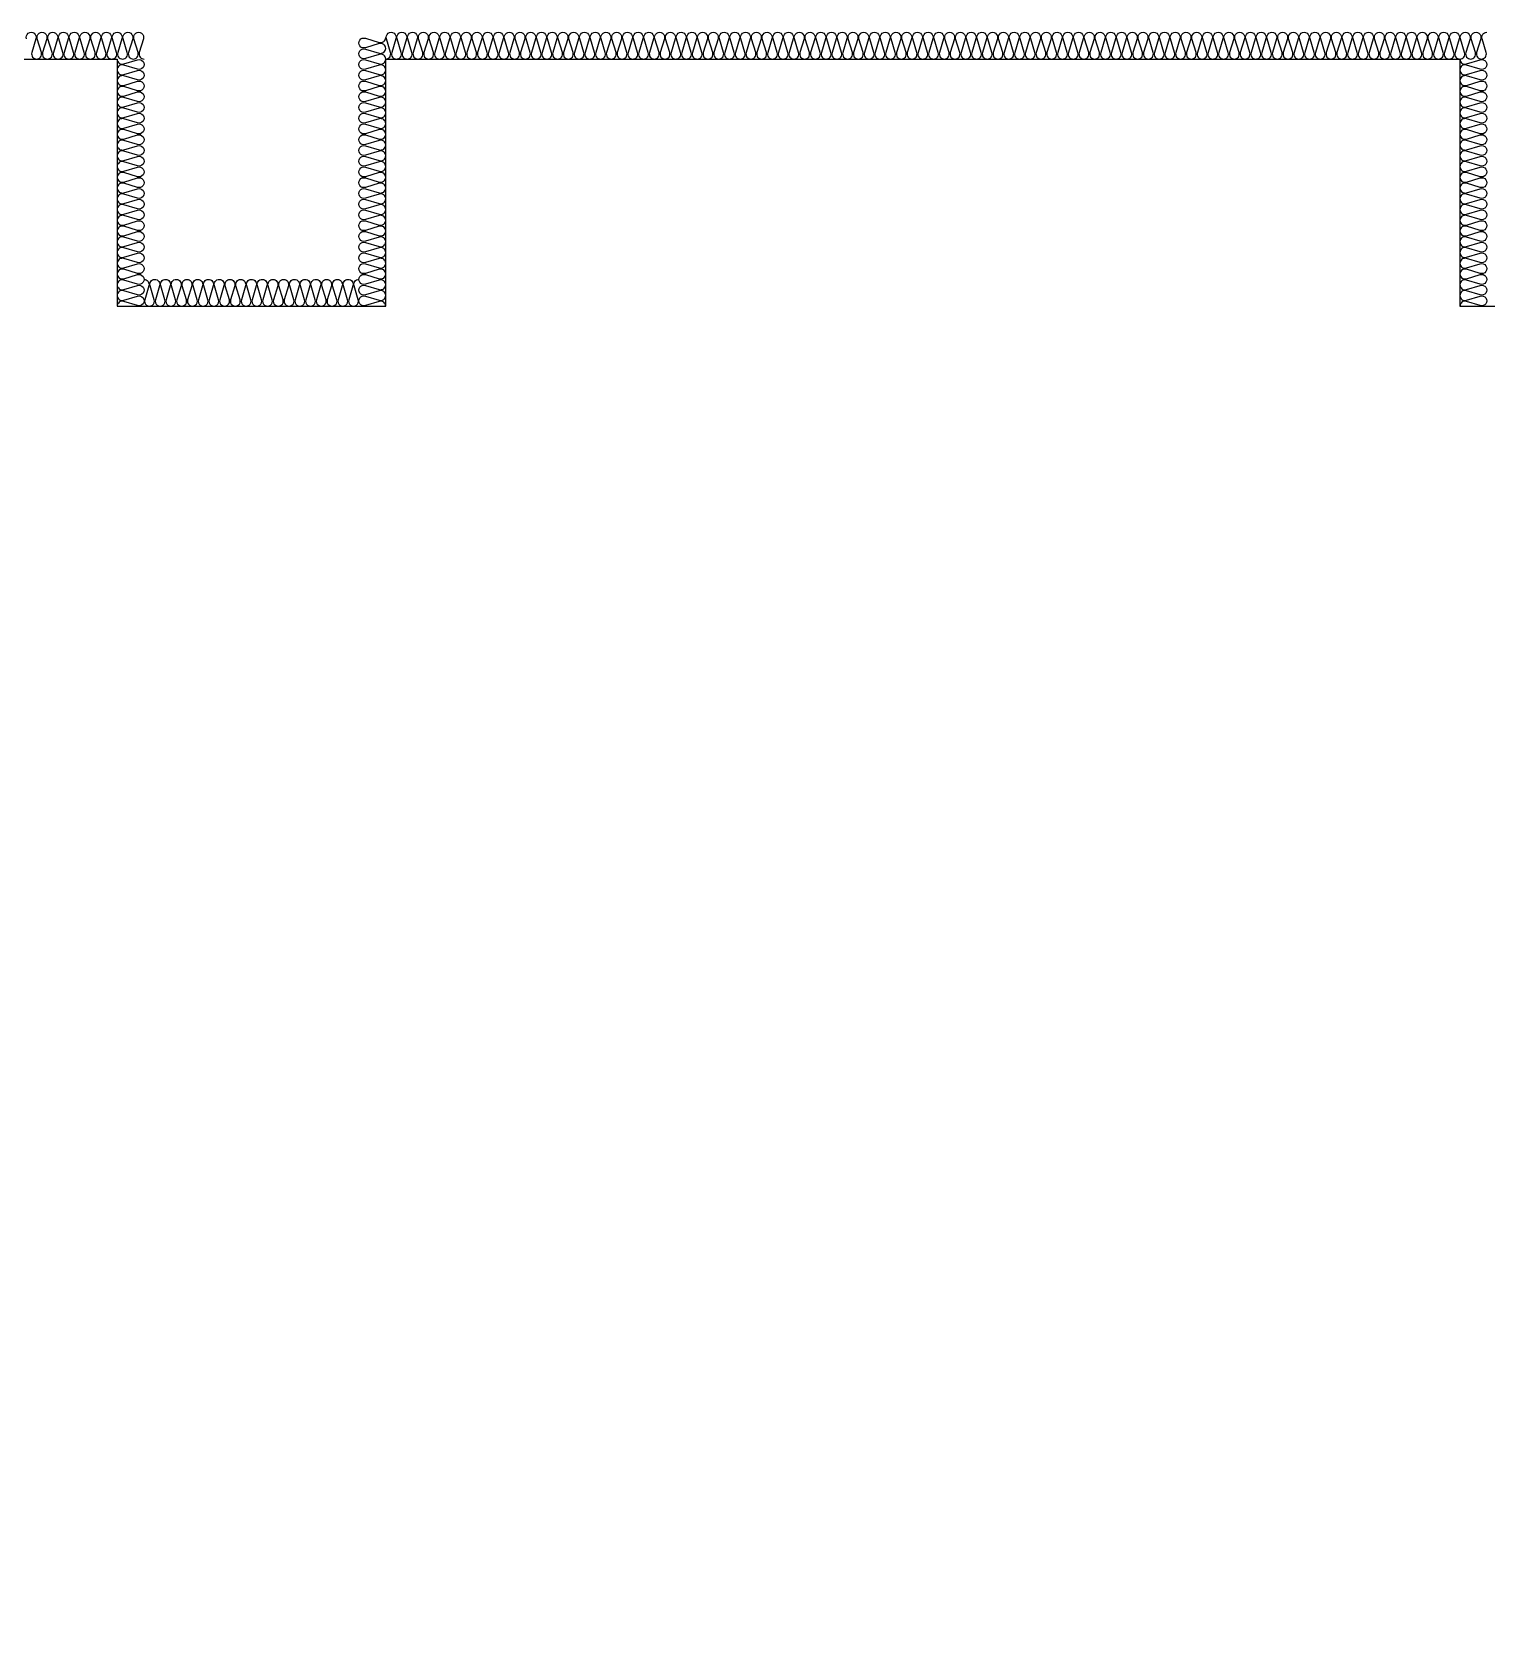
# Model space of a CAD drawing. Header units: millimetres. Extents: x 19868 to 801382, y -4805 to 85279.
# Drawn here: x 148822 to 154238, y 37342 to 43349 of the extents above; entities that cross this region are included whole.
import ezdxf

# ---------------------------------------------------------------- set-up
doc = ezdxf.new("R2010")
doc.units = ezdxf.units.MM
doc.header["$LTSCALE"] = 250
doc.layers.add('ISL', color=251, linetype='Continuous')

msp = doc.modelspace()

# ---------------------------------------------------------------- linework, layer by layer
at = {"layer": 'ISL'}
for points in [[(148800.6, 43324.7, -1.372593), (148835.9, 43324.7), (148820.6, 43273.2, 0.509267), (148838.2, 43248.9, 0.509267), (148855.9, 43273.2), (148840.6, 43324.7, -1.372593), (148875.9, 43324.7), (148860.6, 43273.2, 0.509267), (148878.2, 43248.9, 0.509267), (148895.9, 43273.2), (148880.6, 43324.7, -1.372593), (148915.9, 43324.7), (148900.6, 43273.2, 0.509267), (148918.2, 43248.9, 0.509267), (148935.9, 43273.2), (148920.6, 43324.7, -1.372593), (148955.9, 43324.7), (148940.6, 43273.2, 0.509267), (148958.2, 43248.9, 0.509267), (148975.9, 43273.2), (148960.6, 43324.7, -1.372593), (148995.9, 43324.7), (148980.6, 43273.2, 0.509267), (148998.2, 43248.9, 0.509267), (149015.9, 43273.2), (149000.6, 43324.7, -1.372593), (149035.9, 43324.7), (149020.6, 43273.2, 0.509267), (149038.2, 43248.9, 0.509267), (149055.9, 43273.2), (149040.6, 43324.7, -1.372593), (149075.9, 43324.7), (149060.6, 43273.2, 0.509267), (149078.2, 43248.9, 0.509267), (149095.9, 43273.2), (149080.6, 43324.7, -1.372593), (149115.9, 43324.7), (149100.6, 43273.2, 0.509267), (149118.2, 43248.9, 0.509267), (149135.9, 43273.2), (149120.6, 43324.7, -1.372593), (149155.9, 43324.7), (149140.6, 43273.2, 0.509267), (149158.2, 43248.9, 0.509267), (149175.9, 43273.2), (149160.6, 43324.7, -1.372593), (149195.9, 43324.7), (149180.6, 43273.2, 0.509267), (149198.2, 43248.9, 0.509267), (149215.9, 43273.2), (149200.6, 43324.7, -1.372593), (149235.9, 43324.7), (149220.6, 43273.2, 0.509267), (149238.2, 43248.9)], [(150138.2, 42329, 0.509267), (150114, 42346.6), (150062.4, 42331.3, -1.372593), (150062.4, 42366.6), (150114, 42351.3, 0.509267), (150138.2, 42369, 0.509267), (150114, 42386.6), (150062.4, 42371.3, -1.372593), (150062.4, 42406.6), (150114, 42391.3, 0.509267), (150138.2, 42409, 0.509267), (150114, 42426.6), (150062.4, 42411.3, -1.372593), (150062.4, 42446.6), (150114, 42431.3, 0.509267), (150138.2, 42449, 0.509267), (150114, 42466.6), (150062.4, 42451.3, -1.372593), (150062.4, 42486.6), (150114, 42471.3, 0.509267), (150138.2, 42489, 0.509267), (150114, 42506.6), (150062.4, 42491.3, -1.372593), (150062.4, 42526.6), (150114, 42511.3, 0.509267), (150138.2, 42529, 0.509267), (150114, 42546.6), (150062.4, 42531.3, -1.372593), (150062.4, 42566.6), (150114, 42551.3, 0.509267), (150138.2, 42569, 0.509267), (150114, 42586.6), (150062.4, 42571.3, -1.372593), (150062.4, 42606.6), (150114, 42591.3, 0.509267), (150138.2, 42609, 0.509267), (150114, 42626.6), (150062.4, 42611.3, -1.372593), (150062.4, 42646.6), (150114, 42631.3, 0.509267), (150138.2, 42649, 0.509267), (150114, 42666.6), (150062.4, 42651.3, -1.372593), (150062.4, 42686.6), (150114, 42671.3, 0.509267), (150138.2, 42689, 0.509267), (150114, 42706.6), (150062.4, 42691.3, -1.372593), (150062.4, 42726.6), (150114, 42711.3, 0.509267), (150138.2, 42729, 0.509267), (150114, 42746.6), (150062.4, 42731.3, -1.372593), (150062.4, 42766.6), (150114, 42751.3, 0.509267), (150138.2, 42769, 0.509267), (150114, 42786.6), (150062.4, 42771.3, -1.372593), (150062.4, 42806.6), (150114, 42791.3, 0.509267), (150138.2, 42809, 0.509267), (150114, 42826.6), (150062.4, 42811.3, -1.372593), (150062.4, 42846.6), (150114, 42831.3, 0.509267), (150138.2, 42849, 0.509267), (150114, 42866.6), (150062.4, 42851.3, -1.372593), (150062.4, 42886.6), (150114, 42871.3, 0.509267), (150138.2, 42889, 0.509267), (150114, 42906.6), (150062.4, 42891.3, -1.372593), (150062.4, 42926.6), (150114, 42911.3, 0.509267), (150138.2, 42929, 0.509267), (150114, 42946.6), (150062.4, 42931.3, -1.372593), (150062.4, 42966.6), (150114, 42951.3, 0.509267), (150138.2, 42969, 0.509267), (150114, 42986.6), (150062.4, 42971.3, -1.372593), (150062.4, 43006.6), (150114, 42991.3, 0.509267), (150138.2, 43009, 0.509267), (150114, 43026.6), (150062.4, 43011.3, -1.372593), (150062.4, 43046.6), (150114, 43031.3, 0.509267), (150138.2, 43049, 0.509267), (150114, 43066.6), (150062.4, 43051.3, -1.372593), (150062.4, 43086.6), (150114, 43071.3, 0.509267), (150138.2, 43089, 0.509267), (150114, 43106.6), (150062.4, 43091.3, -1.372593), (150062.4, 43126.6), (150114, 43111.3, 0.509267), (150138.2, 43129, 0.509267), (150114, 43146.6), (150062.4, 43131.3, -1.372593), (150062.4, 43166.6), (150114, 43151.3, 0.509267), (150138.2, 43169, 0.509267), (150114, 43186.6), (150062.4, 43171.3, -1.372593), (150062.4, 43206.6), (150114, 43191.3, 0.509267), (150138.2, 43209, 0.509267), (150114, 43226.6), (150062.4, 43211.3, -1.372593), (150062.4, 43246.6), (150114, 43231.3, 0.509267), (150138.2, 43249, 0.509267), (150114, 43266.6), (150062.4, 43251.3, -1.372593), (150062.4, 43286.6), (150114, 43271.3, 0.509267), (150138.2, 43289, 0.509267), (150114, 43306.6), (150062.4, 43291.3, -1.372593), (150062.4, 43326.6), (150114, 43311.3, 0.509267), (150138.2, 43329)], [(150138.2, 43248.9, 0.509267), (150155.9, 43273.2), (150140.6, 43324.7, -1.372593), (150175.9, 43324.7), (150160.6, 43273.2, 0.509267), (150178.2, 43248.9, 0.509267), (150195.9, 43273.2), (150180.6, 43324.7, -1.372593), (150215.9, 43324.7), (150200.6, 43273.2, 0.509267), (150218.2, 43248.9, 0.509267), (150235.9, 43273.2), (150220.6, 43324.7, -1.372593), (150255.9, 43324.7), (150240.6, 43273.2, 0.509267), (150258.2, 43248.9, 0.509267), (150275.9, 43273.2), (150260.6, 43324.7, -1.372593), (150295.9, 43324.7), (150280.6, 43273.2, 0.509267), (150298.2, 43248.9, 0.509267), (150315.9, 43273.2), (150300.6, 43324.7, -1.372593), (150335.9, 43324.7), (150320.6, 43273.2, 0.509267), (150338.2, 43248.9, 0.509267), (150355.9, 43273.2), (150340.6, 43324.7, -1.372593), (150375.9, 43324.7), (150360.6, 43273.2, 0.509267), (150378.2, 43248.9, 0.509267), (150395.9, 43273.2), (150380.6, 43324.7, -1.372593), (150415.9, 43324.7), (150400.6, 43273.2, 0.509267), (150418.2, 43248.9, 0.509267), (150435.9, 43273.2), (150420.6, 43324.7, -1.372593), (150455.9, 43324.7), (150440.6, 43273.2, 0.509267), (150458.2, 43248.9, 0.509267), (150475.9, 43273.2), (150460.6, 43324.7, -1.372593), (150495.9, 43324.7), (150480.6, 43273.2, 0.509267), (150498.2, 43248.9, 0.509267), (150515.9, 43273.2), (150500.6, 43324.7, -1.372593), (150535.9, 43324.7), (150520.6, 43273.2, 0.509267), (150538.2, 43248.9, 0.509267), (150555.9, 43273.2), (150540.6, 43324.7, -1.372593), (150575.9, 43324.7), (150560.6, 43273.2, 0.509267), (150578.2, 43248.9, 0.509267), (150595.9, 43273.2), (150580.6, 43324.7, -1.372593), (150615.9, 43324.7), (150600.6, 43273.2, 0.509267), (150618.2, 43248.9, 0.509267), (150635.9, 43273.2), (150620.6, 43324.7, -1.372593), (150655.9, 43324.7), (150640.6, 43273.2, 0.509267), (150658.2, 43248.9, 0.509267), (150675.9, 43273.2), (150660.6, 43324.7, -1.372593), (150695.9, 43324.7), (150680.6, 43273.2, 0.509267), (150698.2, 43248.9, 0.509267), (150715.9, 43273.2), (150700.6, 43324.7, -1.372593), (150735.9, 43324.7), (150720.6, 43273.2, 0.509267), (150738.2, 43248.9, 0.509267), (150755.9, 43273.2), (150740.6, 43324.7, -1.372593), (150775.9, 43324.7), (150760.6, 43273.2, 0.509267), (150778.2, 43248.9, 0.509267), (150795.9, 43273.2), (150780.6, 43324.7, -1.372593), (150815.9, 43324.7), (150800.6, 43273.2, 0.509267), (150818.2, 43248.9, 0.509267), (150835.9, 43273.2), (150820.6, 43324.7, -1.372593), (150855.9, 43324.7), (150840.6, 43273.2, 0.509267), (150858.2, 43248.9, 0.509267), (150875.9, 43273.2), (150860.6, 43324.7, -1.372593), (150895.9, 43324.7), (150880.6, 43273.2, 0.509267), (150898.2, 43248.9, 0.509267), (150915.9, 43273.2), (150900.6, 43324.7, -1.372593), (150935.9, 43324.7), (150920.6, 43273.2, 0.509267), (150938.2, 43248.9, 0.509267), (150955.9, 43273.2), (150940.6, 43324.7, -1.372593), (150975.9, 43324.7), (150960.6, 43273.2, 0.509267), (150978.2, 43248.9, 0.509267), (150995.9, 43273.2), (150980.6, 43324.7, -1.372593), (151015.9, 43324.7), (151000.6, 43273.2, 0.509267), (151018.2, 43248.9, 0.509267), (151035.9, 43273.2), (151020.6, 43324.7, -1.372593), (151055.9, 43324.7), (151040.6, 43273.2, 0.509267), (151058.2, 43248.9, 0.509267), (151075.9, 43273.2), (151060.6, 43324.7, -1.372593), (151095.9, 43324.7), (151080.6, 43273.2, 0.509267), (151098.2, 43248.9, 0.509267), (151115.9, 43273.2), (151100.6, 43324.7, -1.372593), (151135.9, 43324.7), (151120.6, 43273.2, 0.509267), (151138.2, 43248.9, 0.509267), (151155.9, 43273.2), (151140.6, 43324.7, -1.372593), (151175.9, 43324.7), (151160.6, 43273.2, 0.509267), (151178.2, 43248.9, 0.509267), (151195.9, 43273.2), (151180.6, 43324.7, -1.372593), (151215.9, 43324.7), (151200.6, 43273.2, 0.509267), (151218.2, 43248.9, 0.509267), (151235.9, 43273.2), (151220.6, 43324.7, -1.372593), (151255.9, 43324.7), (151240.6, 43273.2, 0.509267), (151258.2, 43248.9, 0.509267), (151275.9, 43273.2), (151260.6, 43324.7, -1.372593), (151295.9, 43324.7), (151280.6, 43273.2, 0.509267), (151298.2, 43248.9, 0.509267), (151315.9, 43273.2), (151300.6, 43324.7, -1.372593), (151335.9, 43324.7), (151320.6, 43273.2, 0.509267), (151338.2, 43248.9, 0.509267), (151355.9, 43273.2), (151340.6, 43324.7, -1.372593), (151375.9, 43324.7), (151360.6, 43273.2, 0.509267), (151378.2, 43248.9, 0.509267), (151395.9, 43273.2), (151380.6, 43324.7, -1.372593), (151415.9, 43324.7), (151400.6, 43273.2, 0.509267), (151418.2, 43248.9, 0.509267), (151435.9, 43273.2), (151420.6, 43324.7, -1.372593), (151455.9, 43324.7), (151440.6, 43273.2, 0.509267), (151458.2, 43248.9, 0.509267), (151475.9, 43273.2), (151460.6, 43324.7, -1.372593), (151495.9, 43324.7), (151480.6, 43273.2, 0.509267), (151498.2, 43248.9, 0.509267), (151515.9, 43273.2), (151500.6, 43324.7, -1.372593), (151535.9, 43324.7), (151520.6, 43273.2, 0.509267), (151538.2, 43248.9, 0.509267), (151555.9, 43273.2), (151540.6, 43324.7, -1.372593), (151575.9, 43324.7), (151560.6, 43273.2, 0.509267), (151578.2, 43248.9, 0.509267), (151595.9, 43273.2), (151580.6, 43324.7, -1.372593), (151615.9, 43324.7), (151600.6, 43273.2, 0.509267), (151618.2, 43248.9, 0.509267), (151635.9, 43273.2), (151620.6, 43324.7, -1.372593), (151655.9, 43324.7), (151640.6, 43273.2, 0.509267), (151658.2, 43248.9, 0.509267), (151675.9, 43273.2), (151660.6, 43324.7, -1.372593), (151695.9, 43324.7), (151680.6, 43273.2, 0.509267), (151698.2, 43248.9, 0.509267), (151715.9, 43273.2), (151700.6, 43324.7, -1.372593), (151735.9, 43324.7), (151720.6, 43273.2, 0.509267), (151738.2, 43248.9, 0.509267), (151755.9, 43273.2), (151740.6, 43324.7, -1.372593), (151775.9, 43324.7), (151760.6, 43273.2, 0.509267), (151778.2, 43248.9, 0.509267), (151795.9, 43273.2), (151780.6, 43324.7, -1.372593), (151815.9, 43324.7), (151800.6, 43273.2, 0.509267), (151818.2, 43248.9, 0.509267), (151835.9, 43273.2), (151820.6, 43324.7, -1.372593), (151855.9, 43324.7), (151840.6, 43273.2, 0.509267), (151858.2, 43248.9, 0.509267), (151875.9, 43273.2), (151860.6, 43324.7, -1.372593), (151895.9, 43324.7), (151880.6, 43273.2, 0.509267), (151898.2, 43248.9, 0.509267), (151915.9, 43273.2), (151900.6, 43324.7, -1.372593), (151935.9, 43324.7), (151920.6, 43273.2, 0.509267), (151938.2, 43248.9, 0.509267), (151955.9, 43273.2), (151940.6, 43324.7, -1.372593), (151975.9, 43324.7), (151960.6, 43273.2, 0.509267), (151978.2, 43248.9, 0.509267), (151995.9, 43273.2), (151980.6, 43324.7, -1.372593), (152015.9, 43324.7), (152000.6, 43273.2, 0.509267), (152018.2, 43248.9, 0.509267), (152035.9, 43273.2), (152020.6, 43324.7, -1.372593), (152055.9, 43324.7), (152040.6, 43273.2, 0.509267), (152058.2, 43248.9, 0.509267), (152075.9, 43273.2), (152060.6, 43324.7, -1.372593), (152095.9, 43324.7), (152080.6, 43273.2, 0.509267), (152098.2, 43248.9, 0.509267), (152115.9, 43273.2), (152100.6, 43324.7, -1.372593), (152135.9, 43324.7), (152120.6, 43273.2, 0.509267), (152138.2, 43248.9, 0.509267), (152155.9, 43273.2), (152140.6, 43324.7, -1.372593), (152175.9, 43324.7), (152160.6, 43273.2, 0.509267), (152178.2, 43248.9, 0.509267), (152195.9, 43273.2), (152180.6, 43324.7, -1.372593), (152215.9, 43324.7), (152200.6, 43273.2, 0.509267), (152218.2, 43248.9, 0.509267), (152235.9, 43273.2), (152220.6, 43324.7, -1.372593), (152255.9, 43324.7), (152240.6, 43273.2, 0.509267), (152258.2, 43248.9, 0.509267), (152275.9, 43273.2), (152260.6, 43324.7, -1.372593), (152295.9, 43324.7), (152280.6, 43273.2, 0.509267), (152298.2, 43248.9, 0.509267), (152315.9, 43273.2), (152300.6, 43324.7, -1.372593), (152335.9, 43324.7), (152320.6, 43273.2, 0.509267), (152338.2, 43248.9, 0.509267), (152355.9, 43273.2), (152340.6, 43324.7, -1.372593), (152375.9, 43324.7), (152360.6, 43273.2, 0.509267), (152378.2, 43248.9, 0.509267), (152395.9, 43273.2), (152380.6, 43324.7, -1.372593), (152415.9, 43324.7), (152400.6, 43273.2, 0.509267), (152418.2, 43248.9, 0.509267), (152435.9, 43273.2), (152420.6, 43324.7, -1.372593), (152455.9, 43324.7), (152440.6, 43273.2, 0.509267), (152458.2, 43248.9, 0.509267), (152475.9, 43273.2), (152460.6, 43324.7, -1.372593), (152495.9, 43324.7), (152480.6, 43273.2, 0.509267), (152498.2, 43248.9, 0.509267), (152515.9, 43273.2), (152500.6, 43324.7, -1.372593), (152535.9, 43324.7), (152520.6, 43273.2, 0.509267), (152538.2, 43248.9, 0.509267), (152555.9, 43273.2), (152540.6, 43324.7, -1.372593), (152575.9, 43324.7), (152560.6, 43273.2, 0.509267), (152578.2, 43248.9, 0.509267), (152595.9, 43273.2), (152580.6, 43324.7, -1.372593), (152615.9, 43324.7), (152600.6, 43273.2, 0.509267), (152618.2, 43248.9, 0.509267), (152635.9, 43273.2), (152620.6, 43324.7, -1.372593), (152655.9, 43324.7), (152640.6, 43273.2, 0.509267), (152658.2, 43248.9, 0.509267), (152675.9, 43273.2), (152660.6, 43324.7, -1.372593), (152695.9, 43324.7), (152680.6, 43273.2, 0.509267), (152698.2, 43248.9, 0.509267), (152715.9, 43273.2), (152700.6, 43324.7, -1.372593), (152735.9, 43324.7), (152720.6, 43273.2, 0.509267), (152738.2, 43248.9, 0.509267), (152755.9, 43273.2), (152740.6, 43324.7, -1.372593), (152775.9, 43324.7), (152760.6, 43273.2, 0.509267), (152778.2, 43248.9, 0.509267), (152795.9, 43273.2), (152780.6, 43324.7, -1.372593), (152815.9, 43324.7), (152800.6, 43273.2, 0.509267), (152818.2, 43248.9, 0.509267), (152835.9, 43273.2), (152820.6, 43324.7, -1.372593), (152855.9, 43324.7), (152840.6, 43273.2, 0.509267), (152858.2, 43248.9, 0.509267), (152875.9, 43273.2), (152860.6, 43324.7, -1.372593), (152895.9, 43324.7), (152880.6, 43273.2, 0.509267), (152898.2, 43248.9, 0.509267), (152915.9, 43273.2), (152900.6, 43324.7, -1.372593), (152935.9, 43324.7), (152920.6, 43273.2, 0.509267), (152938.2, 43248.9, 0.509267), (152955.9, 43273.2), (152940.6, 43324.7, -1.372593), (152975.9, 43324.7), (152960.6, 43273.2, 0.509267), (152978.2, 43248.9, 0.509267), (152995.9, 43273.2), (152980.6, 43324.7, -1.372593), (153015.9, 43324.7), (153000.6, 43273.2, 0.509267), (153018.2, 43248.9, 0.509267), (153035.9, 43273.2), (153020.6, 43324.7, -1.372593), (153055.9, 43324.7), (153040.6, 43273.2, 0.509267), (153058.2, 43248.9, 0.509267), (153075.9, 43273.2), (153060.6, 43324.7, -1.372593), (153095.9, 43324.7), (153080.6, 43273.2, 0.509267), (153098.2, 43248.9, 0.509267), (153115.9, 43273.2), (153100.6, 43324.7, -1.372593), (153135.9, 43324.7), (153120.6, 43273.2, 0.509267), (153138.2, 43248.9, 0.509267), (153155.9, 43273.2), (153140.6, 43324.7, -1.372593), (153175.9, 43324.7), (153160.6, 43273.2, 0.509267), (153178.2, 43248.9, 0.509267), (153195.9, 43273.2), (153180.6, 43324.7, -1.372593), (153215.9, 43324.7), (153200.6, 43273.2, 0.509267), (153218.2, 43248.9, 0.509267), (153235.9, 43273.2), (153220.6, 43324.7, -1.372593), (153255.9, 43324.7), (153240.6, 43273.2, 0.509267), (153258.2, 43248.9, 0.509267), (153275.9, 43273.2), (153260.6, 43324.7, -1.372593), (153295.9, 43324.7), (153280.6, 43273.2, 0.509267), (153298.2, 43248.9, 0.509267), (153315.9, 43273.2), (153300.6, 43324.7, -1.372593), (153335.9, 43324.7), (153320.6, 43273.2, 0.509267), (153338.2, 43248.9, 0.509267), (153355.9, 43273.2), (153340.6, 43324.7, -1.372593), (153375.9, 43324.7), (153360.6, 43273.2, 0.509267), (153378.2, 43248.9, 0.509267), (153395.9, 43273.2), (153380.6, 43324.7, -1.372593), (153415.9, 43324.7), (153400.6, 43273.2, 0.509267), (153418.2, 43248.9, 0.509267), (153435.9, 43273.2), (153420.6, 43324.7, -1.372593), (153455.9, 43324.7), (153440.6, 43273.2, 0.509267), (153458.2, 43248.9, 0.509267), (153475.9, 43273.2), (153460.6, 43324.7, -1.372593), (153495.9, 43324.7), (153480.6, 43273.2, 0.509267), (153498.2, 43248.9, 0.509267), (153515.9, 43273.2), (153500.6, 43324.7, -1.372593), (153535.9, 43324.7), (153520.6, 43273.2, 0.509267), (153538.2, 43248.9, 0.509267), (153555.9, 43273.2), (153540.6, 43324.7, -1.372593), (153575.9, 43324.7), (153560.6, 43273.2, 0.509267), (153578.2, 43248.9, 0.509267), (153595.9, 43273.2), (153580.6, 43324.7, -1.372593), (153615.9, 43324.7), (153600.6, 43273.2, 0.509267), (153618.2, 43248.9, 0.509267), (153635.9, 43273.2), (153620.6, 43324.7, -1.372593), (153655.9, 43324.7), (153640.6, 43273.2, 0.509267), (153658.2, 43248.9, 0.509267), (153675.9, 43273.2), (153660.6, 43324.7, -1.372593), (153695.9, 43324.7), (153680.6, 43273.2, 0.509267), (153698.2, 43248.9, 0.509267), (153715.9, 43273.2), (153700.6, 43324.7, -1.372593), (153735.9, 43324.7), (153720.6, 43273.2, 0.509267), (153738.2, 43248.9, 0.509267), (153755.9, 43273.2), (153740.6, 43324.7, -1.372593), (153775.9, 43324.7), (153760.6, 43273.2, 0.509267), (153778.2, 43248.9, 0.509267), (153795.9, 43273.2), (153780.6, 43324.7, -1.372593), (153815.9, 43324.7), (153800.6, 43273.2, 0.509267), (153818.2, 43248.9, 0.509267), (153835.9, 43273.2), (153820.6, 43324.7, -1.372593), (153855.9, 43324.7), (153840.6, 43273.2, 0.509267), (153858.2, 43248.9, 0.509267), (153875.9, 43273.2), (153860.6, 43324.7, -1.372593), (153895.9, 43324.7), (153880.6, 43273.2, 0.509267), (153898.2, 43248.9, 0.509267), (153915.9, 43273.2), (153900.6, 43324.7, -1.372593), (153935.9, 43324.7), (153920.6, 43273.2, 0.509267), (153938.2, 43248.9, 0.509267), (153955.9, 43273.2), (153940.6, 43324.7, -1.372593), (153975.9, 43324.7), (153960.6, 43273.2, 0.509267), (153978.2, 43248.9, 0.509267), (153995.9, 43273.2), (153980.6, 43324.7, -1.372593), (154015.9, 43324.7), (154000.6, 43273.2, 0.509267), (154018.2, 43248.9, 0.509267), (154035.9, 43273.2), (154020.6, 43324.7, -1.372593), (154055.9, 43324.7), (154040.6, 43273.2, 0.509267), (154058.2, 43248.9, 0.509267), (154075.9, 43273.2), (154060.6, 43324.7, -1.372593), (154095.9, 43324.7), (154080.6, 43273.2, 0.509267), (154098.2, 43248.9, 0.509267), (154115.9, 43273.2), (154100.6, 43324.7, -1.372593), (154135.9, 43324.7), (154120.6, 43273.2, 0.509267), (154138.2, 43248.9, 0.509267), (154155.9, 43273.2), (154140.6, 43324.7, -1.372593), (154175.9, 43324.7), (154160.6, 43273.2, 0.509267), (154178.2, 43248.9, 0.509267), (154195.9, 43273.2), (154180.6, 43324.7, -1.372593), (154215.9, 43324.7), (154200.6, 43273.2, 0.509267), (154218.2, 43248.9, 0.509267), (154235.9, 43273.2), (154220.6, 43324.7, -0.508361), (154238.2, 43348.9, -0.508361)], [(149138.2, 43248.9, 0.509267), (149162.4, 43231.3), (149214, 43246.6, -1.372593), (149214, 43211.3), (149162.4, 43226.6, 0.509267), (149138.2, 43208.9, 0.509267), (149162.4, 43191.3), (149214, 43206.6, -1.372593), (149214, 43171.3), (149162.4, 43186.6, 0.509267), (149138.2, 43168.9, 0.509267), (149162.4, 43151.3), (149214, 43166.6, -1.372593), (149214, 43131.3), (149162.4, 43146.6, 0.509267), (149138.2, 43128.9, 0.509267), (149162.4, 43111.3), (149214, 43126.6, -1.372593), (149214, 43091.3), (149162.4, 43106.6, 0.509267), (149138.2, 43088.9, 0.509267), (149162.4, 43071.3), (149214, 43086.6, -1.372593), (149214, 43051.3), (149162.4, 43066.6, 0.509267), (149138.2, 43048.9, 0.509267), (149162.4, 43031.3), (149214, 43046.6, -1.372593), (149214, 43011.3), (149162.4, 43026.6, 0.509267), (149138.2, 43008.9, 0.509267), (149162.4, 42991.3), (149214, 43006.6, -1.372593), (149214, 42971.3), (149162.4, 42986.6, 0.509267), (149138.2, 42968.9, 0.509267), (149162.4, 42951.3), (149214, 42966.6, -1.372593), (149214, 42931.3), (149162.4, 42946.6, 0.509267), (149138.2, 42928.9, 0.509267), (149162.4, 42911.3), (149214, 42926.6, -1.372593), (149214, 42891.3), (149162.4, 42906.6, 0.509267), (149138.2, 42888.9, 0.509267), (149162.4, 42871.3), (149214, 42886.6, -1.372593), (149214, 42851.3), (149162.4, 42866.6, 0.509267), (149138.2, 42848.9, 0.509267), (149162.4, 42831.3), (149214, 42846.6, -1.372593), (149214, 42811.3), (149162.4, 42826.6, 0.509267), (149138.2, 42808.9, 0.509267), (149162.4, 42791.3), (149214, 42806.6, -1.372593), (149214, 42771.3), (149162.4, 42786.6, 0.509267), (149138.2, 42768.9, 0.509267), (149162.4, 42751.3), (149214, 42766.6, -1.372593), (149214, 42731.3), (149162.4, 42746.6, 0.509267), (149138.2, 42728.9, 0.509267), (149162.4, 42711.3), (149214, 42726.6, -1.372593), (149214, 42691.3), (149162.4, 42706.6, 0.509267), (149138.2, 42688.9, 0.509267), (149162.4, 42671.3), (149214, 42686.6, -1.372593), (149214, 42651.3), (149162.4, 42666.6, 0.509267), (149138.2, 42648.9, 0.509267), (149162.4, 42631.3), (149214, 42646.6, -1.372593), (149214, 42611.3), (149162.4, 42626.6, 0.509267), (149138.2, 42608.9, 0.509267), (149162.4, 42591.3), (149214, 42606.6, -1.372593), (149214, 42571.3), (149162.4, 42586.6, 0.509267), (149138.2, 42568.9, 0.509267), (149162.4, 42551.3), (149214, 42566.6, -1.372593), (149214, 42531.3), (149162.4, 42546.6, 0.509267), (149138.2, 42528.9, 0.509267), (149162.4, 42511.3), (149214, 42526.6, -1.372593), (149214, 42491.3), (149162.4, 42506.6, 0.509267), (149138.2, 42488.9, 0.509267), (149162.4, 42471.3), (149214, 42486.6, -1.372593), (149214, 42451.3), (149162.4, 42466.6, 0.509267), (149138.2, 42448.9, 0.509267), (149162.4, 42431.3), (149214, 42446.6, -1.372593), (149214, 42411.3), (149162.4, 42426.6, 0.509267), (149138.2, 42408.9, 0.509267), (149162.4, 42391.3), (149214, 42406.6, -1.372593), (149214, 42371.3), (149162.4, 42386.6, 0.509267), (149138.2, 42368.9, 0.509267), (149162.4, 42351.3), (149214, 42366.6, -1.372593), (149214, 42331.3), (149162.4, 42346.6, 0.509267), (149138.2, 42328.9)], [(154138.2, 43248.9, 0.509267), (154162.4, 43231.3), (154214, 43246.6, -1.372593), (154214, 43211.3), (154162.4, 43226.6, 0.509267), (154138.2, 43208.9, 0.509267), (154162.4, 43191.3), (154214, 43206.6, -1.372593), (154214, 43171.3), (154162.4, 43186.6, 0.509267), (154138.2, 43168.9, 0.509267), (154162.4, 43151.3), (154214, 43166.6, -1.372593), (154214, 43131.3), (154162.4, 43146.6, 0.509267), (154138.2, 43128.9, 0.509267), (154162.4, 43111.3), (154214, 43126.6, -1.372593), (154214, 43091.3), (154162.4, 43106.6, 0.509267), (154138.2, 43088.9, 0.509267), (154162.4, 43071.3), (154214, 43086.6, -1.372593), (154214, 43051.3), (154162.4, 43066.6, 0.509267), (154138.2, 43048.9, 0.509267), (154162.4, 43031.3), (154214, 43046.6, -1.372593), (154214, 43011.3), (154162.4, 43026.6, 0.509267), (154138.2, 43008.9, 0.509267), (154162.4, 42991.3), (154214, 43006.6, -1.372593), (154214, 42971.3), (154162.4, 42986.6, 0.509267), (154138.2, 42968.9, 0.509267), (154162.4, 42951.3), (154214, 42966.6, -1.372593), (154214, 42931.3), (154162.4, 42946.6, 0.509267), (154138.2, 42928.9, 0.509267), (154162.4, 42911.3), (154214, 42926.6, -1.372593), (154214, 42891.3), (154162.4, 42906.6, 0.509267), (154138.2, 42888.9, 0.509267), (154162.4, 42871.3), (154214, 42886.6, -1.372593), (154214, 42851.3), (154162.4, 42866.6, 0.509267), (154138.2, 42848.9, 0.509267), (154162.4, 42831.3), (154214, 42846.6, -1.372593), (154214, 42811.3), (154162.4, 42826.6, 0.509267), (154138.2, 42808.9, 0.509267), (154162.4, 42791.3), (154214, 42806.6, -1.372593), (154214, 42771.3), (154162.4, 42786.6, 0.509267), (154138.2, 42768.9, 0.509267), (154162.4, 42751.3), (154214, 42766.6, -1.372593), (154214, 42731.3), (154162.4, 42746.6, 0.509267), (154138.2, 42728.9, 0.509267), (154162.4, 42711.3), (154214, 42726.6, -1.372593), (154214, 42691.3), (154162.4, 42706.6, 0.509267), (154138.2, 42688.9, 0.509267), (154162.4, 42671.3), (154214, 42686.6, -1.372593), (154214, 42651.3), (154162.4, 42666.6, 0.509267), (154138.2, 42648.9, 0.509267), (154162.4, 42631.3), (154214, 42646.6, -1.372593), (154214, 42611.3), (154162.4, 42626.6, 0.509267), (154138.2, 42608.9, 0.509267), (154162.4, 42591.3), (154214, 42606.6, -1.372593), (154214, 42571.3), (154162.4, 42586.6, 0.509267), (154138.2, 42568.9, 0.509267), (154162.4, 42551.3), (154214, 42566.6, -1.372593), (154214, 42531.3), (154162.4, 42546.6, 0.509267), (154138.2, 42528.9, 0.509267), (154162.4, 42511.3), (154214, 42526.6, -1.372593), (154214, 42491.3), (154162.4, 42506.6, 0.509267), (154138.2, 42488.9, 0.509267), (154162.4, 42471.3), (154214, 42486.6, -1.372593), (154214, 42451.3), (154162.4, 42466.6, 0.509267), (154138.2, 42448.9, 0.509267), (154162.4, 42431.3), (154214, 42446.6, -1.372593), (154214, 42411.3), (154162.4, 42426.6, 0.509267), (154138.2, 42408.9, 0.509267), (154162.4, 42391.3), (154214, 42406.6, -1.372593), (154214, 42371.3), (154162.4, 42386.6, 0.509267), (154138.2, 42368.9, 0.509267), (154162.4, 42351.3), (154214, 42366.6, -1.372593), (154214, 42331.3), (154162.4, 42346.6, 0.509267), (154138.2, 42328.9)], [(149238.2, 42428.9, -0.509267), (149255.9, 42404.7), (149240.6, 42353.2, 1.372593), (149275.9, 42353.2), (149260.6, 42404.7, -0.509267), (149278.2, 42428.9, -0.509267), (149295.9, 42404.7), (149280.6, 42353.2, 1.372593), (149315.9, 42353.2), (149300.6, 42404.7, -0.509267), (149318.2, 42428.9, -0.509267), (149335.9, 42404.7), (149320.6, 42353.2, 1.372593), (149355.9, 42353.2), (149340.6, 42404.7, -0.509267), (149358.2, 42428.9, -0.509267), (149375.9, 42404.7), (149360.6, 42353.2, 1.372593), (149395.9, 42353.2), (149380.6, 42404.7, -0.509267), (149398.2, 42428.9, -0.509267), (149415.9, 42404.7), (149400.6, 42353.2, 1.372593), (149435.9, 42353.2), (149420.6, 42404.7, -0.509267), (149438.2, 42428.9, -0.509267), (149455.9, 42404.7), (149440.6, 42353.2, 1.372593), (149475.9, 42353.2), (149460.6, 42404.7, -0.509267), (149478.2, 42428.9, -0.509267), (149495.9, 42404.7), (149480.6, 42353.2, 1.372593), (149515.9, 42353.2), (149500.6, 42404.7, -0.509267), (149518.2, 42428.9, -0.509267), (149535.9, 42404.7), (149520.6, 42353.2, 1.372593), (149555.9, 42353.2), (149540.6, 42404.7, -0.509267), (149558.2, 42428.9, -0.509267), (149575.9, 42404.7), (149560.6, 42353.2, 1.372593), (149595.9, 42353.2), (149580.6, 42404.7, -0.509267), (149598.2, 42428.9, -0.509267), (149615.9, 42404.7), (149600.6, 42353.2, 1.372593), (149635.9, 42353.2), (149620.6, 42404.7, -0.509267), (149638.2, 42428.9, -0.509267), (149655.9, 42404.7), (149640.6, 42353.2, 1.372593), (149675.9, 42353.2), (149660.6, 42404.7, -0.509267), (149678.2, 42428.9, -0.509267), (149695.9, 42404.7), (149680.6, 42353.2, 1.372593), (149715.9, 42353.2), (149700.6, 42404.7, -0.509267), (149718.2, 42428.9, -0.509267), (149735.9, 42404.7), (149720.6, 42353.2, 1.372593), (149755.9, 42353.2), (149740.6, 42404.7, -0.509267), (149758.2, 42428.9, -0.509267), (149775.9, 42404.7), (149760.6, 42353.2, 1.372593), (149795.9, 42353.2), (149780.6, 42404.7, -0.509267), (149798.2, 42428.9, -0.509267), (149815.9, 42404.7), (149800.6, 42353.2, 1.372593), (149835.9, 42353.2), (149820.6, 42404.7, -0.509267), (149838.2, 42428.9, -0.509267), (149855.9, 42404.7), (149840.6, 42353.2, 1.372593), (149875.9, 42353.2), (149860.6, 42404.7, -0.509267), (149878.2, 42428.9, -0.509267), (149895.9, 42404.7), (149880.6, 42353.2, 1.372593), (149915.9, 42353.2), (149900.6, 42404.7, -0.509267), (149918.2, 42428.9, -0.509267), (149935.9, 42404.7), (149920.6, 42353.2, 1.372593), (149955.9, 42353.2), (149940.6, 42404.7, -0.509267), (149958.2, 42428.9, -0.509267), (149975.9, 42404.7), (149960.6, 42353.2, 1.372593), (149995.9, 42353.2), (149980.6, 42404.7, -0.509267), (149998.2, 42428.9, -0.509267), (150015.9, 42404.7), (150000.6, 42353.2, 1.372593), (150035.9, 42353.2), (150020.6, 42404.7, -0.509267), (150038.2, 42428.9)]]:
    msp.add_lwpolyline(points, format="xyb", dxfattribs=at)
msp.add_lwpolyline([(138291.2, 34478.9), (138388.2, 34478.9), (138388.2, 42128.9), (139138.2, 42128.9), (139138.2, 43248.9), (149138.2, 43248.9), (149138.2, 42328.9), (150138.2, 42328.9), (150138.2, 43248.9), (154138.2, 43248.9), (154138.2, 42328.9), (155138.2, 42328.9), (155138.2, 43228.9), (158938.2, 43228.9), (158938.2, 42878.9), (159038.2, 42878.9)], dxfattribs=at)

doc.saveas('drawing.dxf')
